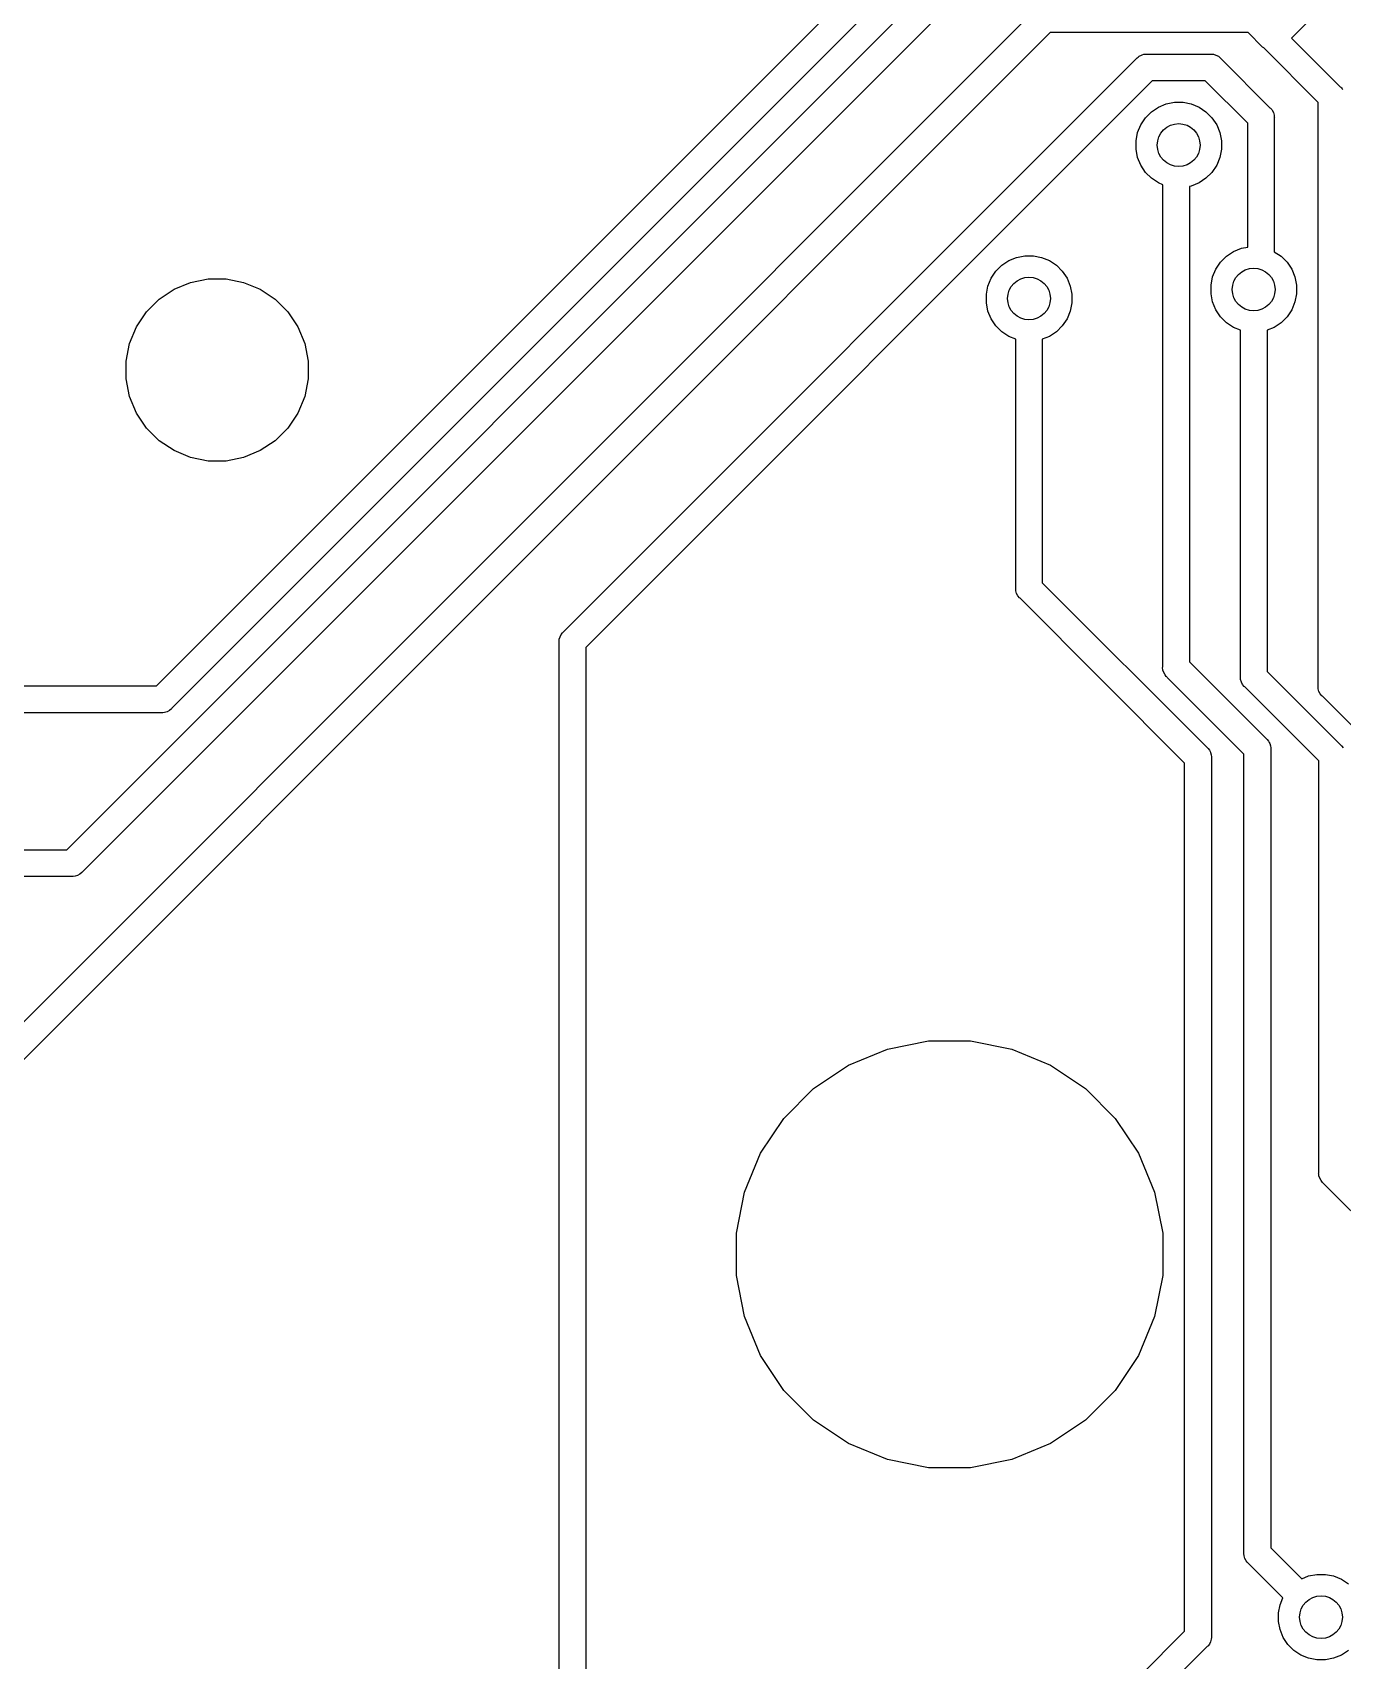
# Model space of a CAD drawing. Extents: x 1.2 to 14.9, y -4.9 to -0.3.
# Drawn here: x 11.849 to 12.331, y -1.964 to -1.365 of the extents above; entities that cross this region are included whole.
import ezdxf

# ---------------------------------------------------------------- set-up
doc = ezdxf.new("R2010")
doc.units = 0
doc.header["$MEASUREMENT"] = 0
doc.layers.add('BLACK', color=7, linetype='CONTINUOUS')

msp = doc.modelspace()

# ---------------------------------------------------------------- linework, layer by layer
at = {"layer": 'BLACK', "linetype": 'CONTINUOUS'}
for p, q in [((11.8943, -1.60587), (12.2909, -1.2093)), ((12.2991, -1.21499), (11.9, -1.6141)), ((11.8613, -1.66614), (12.3086, -1.21891)), ((12.3168, -1.2246), (11.867, -1.67437)), ((12.416, -1.26358), (12.3121, -1.36748)), ((11.0169, -2.55794), (12.2176, -1.35726)), ((12.2233, -1.36549), (11.0239, -2.5649)), ((12.2962, -1.36549), (12.2233, -1.36549)), ((12.3015, -1.37079), (12.2962, -1.36549)), ((12.3017, -1.37098), (12.3015, -1.37079)), ((12.3019, -1.37113), (12.3017, -1.37098)), ((12.3019, -1.37114), (12.3019, -1.37113)), ((12.3019, -1.37113), (12.3019, -1.37113)), ((12.3219, -1.39114), (12.3019, -1.37114)), ((12.3121, -1.36748), (12.3301, -1.38545)), ((12.0441, -1.586), (12.2551, -1.37499)), ((12.2551, -1.37499), (12.2553, -1.3748)), ((12.2553, -1.3748), (12.2557, -1.37446)), ((12.2557, -1.37446), (12.256, -1.37418)), ((12.256, -1.37418), (12.2569, -1.37373)), ((12.2569, -1.37373), (12.2571, -1.37367)), ((12.2571, -1.37367), (12.2578, -1.37345)), ((12.2578, -1.37345), (12.2585, -1.37337)), ((12.2585, -1.37337), (12.2588, -1.37335)), ((12.2585, -1.37337), (12.2585, -1.37337)), ((12.2588, -1.37335), (12.259, -1.37337)), ((12.259, -1.37337), (12.2822, -1.37337)), ((12.2822, -1.37337), (12.2824, -1.37335)), ((12.2824, -1.37335), (12.2827, -1.37337)), ((12.2827, -1.37337), (12.2827, -1.37337)), ((12.2827, -1.37337), (12.2834, -1.37345)), ((12.2834, -1.37345), (12.2843, -1.37373)), ((12.2843, -1.37373), (12.2852, -1.37418)), ((12.2852, -1.37418), (12.2859, -1.3748)), ((12.2859, -1.3748), (12.2861, -1.37499)), ((12.2861, -1.37499), (12.3042, -1.39313)), ((12.2608, -1.38322), (12.0524, -1.59168)), ((12.2804, -1.38322), (12.2608, -1.38322)), ((12.296, -1.39882), (12.2804, -1.38322)), ((12.3301, -1.38545), (12.3303, -1.3856)), ((12.3303, -1.3856), (12.3305, -1.38579)), ((12.3305, -1.38579), (12.3305, -1.38579)), ((12.3305, -1.38579), (12.3308, -1.3862)), ((12.3308, -1.3862), (12.3309, -1.38635)), ((12.2584, -1.39681), (12.2606, -1.39462)), ((12.2606, -1.39462), (12.2632, -1.39289)), ((12.2632, -1.39289), (12.266, -1.39171)), ((12.266, -1.39171), (12.2691, -1.3911)), ((12.2691, -1.3911), (12.2722, -1.3911)), ((12.2722, -1.3911), (12.2752, -1.39171)), ((12.2752, -1.39171), (12.2781, -1.39289)), ((12.2781, -1.39289), (12.2806, -1.39462)), ((12.2806, -1.39462), (12.2828, -1.39681)), ((12.3042, -1.39313), (12.3044, -1.39328)), ((12.3044, -1.39328), (12.3046, -1.39347)), ((12.3046, -1.39347), (12.3046, -1.39347)), ((12.3046, -1.39347), (12.3049, -1.39381)), ((12.3049, -1.39381), (12.305, -1.39403)), ((12.305, -1.39403), (12.3055, -1.39489)), ((12.3055, -1.39489), (12.3058, -1.39581)), ((12.3219, -1.60578), (12.3219, -1.39114)), ((12.2555, -1.40226), (12.2567, -1.39939)), ((12.2567, -1.39939), (12.2584, -1.39681)), ((12.2828, -1.39681), (12.2846, -1.39939)), ((12.2846, -1.39939), (12.2858, -1.40226)), ((12.296, -1.44438), (12.296, -1.39882)), ((12.3058, -1.39581), (12.3058, -1.39654)), ((12.3058, -1.39654), (12.3058, -1.39654)), ((12.3058, -1.39654), (12.3059, -1.39678)), ((12.3059, -1.39678), (12.3058, -1.39702)), ((12.3058, -1.39702), (12.3058, -1.44613)), ((12.2549, -1.4053), (12.2555, -1.40226)), ((12.2549, -1.4084), (12.2549, -1.4053)), ((12.2858, -1.40226), (12.2864, -1.4053)), ((12.2864, -1.4053), (12.2864, -1.4084)), ((12.2555, -1.41144), (12.2549, -1.4084)), ((12.2567, -1.41431), (12.2555, -1.41144)), ((12.2858, -1.41144), (12.2846, -1.41431)), ((12.2864, -1.4084), (12.2858, -1.41144)), ((12.2584, -1.41689), (12.2567, -1.41431)), ((12.2606, -1.41908), (12.2584, -1.41689)), ((12.2632, -1.42081), (12.2606, -1.41908)), ((12.2806, -1.41908), (12.2781, -1.42081)), ((12.2828, -1.41689), (12.2806, -1.41908)), ((12.2846, -1.41431), (12.2828, -1.41689)), ((12.2648, -1.42148), (12.2632, -1.42081)), ((12.2648, -1.59881), (12.2648, -1.42148)), ((12.2752, -1.42199), (12.2746, -1.42211)), ((12.2746, -1.42211), (12.2746, -1.59702)), ((12.2781, -1.42081), (12.2752, -1.42199)), ((12.2055, -1.45108), (12.2081, -1.44936)), ((12.2081, -1.44936), (12.2109, -1.44817)), ((12.2109, -1.44817), (12.214, -1.44757)), ((12.214, -1.44757), (12.2171, -1.44757)), ((12.2171, -1.44757), (12.2201, -1.44817)), ((12.2201, -1.44817), (12.223, -1.44936)), ((12.223, -1.44936), (12.2256, -1.45108)), ((12.286, -1.44995), (12.2882, -1.44776)), ((12.2882, -1.44776), (12.2908, -1.44603)), ((12.2908, -1.44603), (12.2937, -1.44485)), ((12.2937, -1.44485), (12.296, -1.44438)), ((12.3058, -1.44613), (12.3083, -1.44776)), ((12.3083, -1.44776), (12.3105, -1.44995)), ((12.2016, -1.45586), (12.2033, -1.45328)), ((12.2033, -1.45328), (12.2055, -1.45108)), ((12.2256, -1.45108), (12.2277, -1.45328)), ((12.2277, -1.45328), (12.2295, -1.45586)), ((12.2825, -1.45844), (12.2831, -1.45539)), ((12.2831, -1.45539), (12.2843, -1.45253)), ((12.2843, -1.45253), (12.286, -1.44995)), ((12.3105, -1.44995), (12.3122, -1.45253)), ((12.3122, -1.45253), (12.3134, -1.45539)), ((12.3134, -1.45539), (12.314, -1.45844)), ((11.8953, -1.46359), (11.9008, -1.45992)), ((11.9008, -1.45992), (11.9069, -1.45739)), ((11.9069, -1.45739), (11.9134, -1.45611)), ((11.9134, -1.45611), (11.92, -1.45611)), ((11.92, -1.45611), (11.9264, -1.45739)), ((11.9264, -1.45739), (11.9325, -1.45992)), ((11.9325, -1.45992), (11.938, -1.46359)), ((12.1998, -1.46176), (12.2004, -1.45872)), ((12.2004, -1.45872), (12.2016, -1.45586)), ((12.2295, -1.45586), (12.2307, -1.45872)), ((12.2307, -1.45872), (12.2313, -1.46176)), ((12.2825, -1.46154), (12.2825, -1.45844)), ((12.314, -1.45844), (12.314, -1.46154)), ((11.8906, -1.46825), (11.8953, -1.46359)), ((11.938, -1.46359), (11.9427, -1.46825)), ((12.1998, -1.46487), (12.1998, -1.46176)), ((12.2004, -1.46791), (12.1998, -1.46487)), ((12.2313, -1.46487), (12.2307, -1.46791)), ((12.2313, -1.46176), (12.2313, -1.46487)), ((12.2831, -1.46458), (12.2825, -1.46154)), ((12.2843, -1.46745), (12.2831, -1.46458)), ((12.286, -1.47003), (12.2843, -1.46745)), ((12.3122, -1.46745), (12.3105, -1.47003)), ((12.3134, -1.46458), (12.3122, -1.46745)), ((12.314, -1.46154), (12.3134, -1.46458)), ((11.887, -1.47374), (11.8906, -1.46825)), ((11.9427, -1.46825), (11.9463, -1.47374)), ((12.2016, -1.47077), (12.2004, -1.46791)), ((12.2033, -1.47335), (12.2016, -1.47077)), ((12.2055, -1.47555), (12.2033, -1.47335)), ((12.2277, -1.47335), (12.2256, -1.47555)), ((12.2295, -1.47077), (12.2277, -1.47335)), ((12.2307, -1.46791), (12.2295, -1.47077)), ((12.2882, -1.47222), (12.286, -1.47003)), ((12.2908, -1.47394), (12.2882, -1.47222)), ((12.3083, -1.47222), (12.3057, -1.47394)), ((12.3105, -1.47003), (12.3083, -1.47222)), ((11.8844, -1.47983), (11.887, -1.47374)), ((11.9463, -1.47374), (11.9489, -1.47983)), ((12.2081, -1.47727), (12.2055, -1.47555)), ((12.2106, -1.47832), (12.2081, -1.47727)), ((12.2106, -1.56971), (12.2106, -1.47832)), ((12.223, -1.47727), (12.2204, -1.47832)), ((12.2204, -1.47832), (12.2204, -1.56791)), ((12.2256, -1.47555), (12.223, -1.47727)), ((12.2933, -1.475), (12.2908, -1.47394)), ((12.2933, -1.60229), (12.2933, -1.475)), ((12.3057, -1.47394), (12.3032, -1.475)), ((12.3032, -1.475), (12.3032, -1.6005)), ((11.8832, -1.48631), (11.8844, -1.47983)), ((11.9489, -1.47983), (11.9502, -1.48631)), ((11.8832, -1.49291), (11.8832, -1.48631)), ((11.9502, -1.48631), (11.9502, -1.49291)), ((11.8844, -1.49938), (11.8832, -1.49291)), ((11.9502, -1.49291), (11.9489, -1.49938)), ((11.887, -1.50547), (11.8844, -1.49938)), ((11.9489, -1.49938), (11.9463, -1.50547)), ((11.8906, -1.51096), (11.887, -1.50547)), ((11.9463, -1.50547), (11.9427, -1.51096)), ((11.8953, -1.51563), (11.8906, -1.51096)), ((11.9427, -1.51096), (11.938, -1.51563)), ((11.9008, -1.51929), (11.8953, -1.51563)), ((11.9069, -1.52182), (11.9008, -1.51929)), ((11.9325, -1.51929), (11.9264, -1.52182)), ((11.938, -1.51563), (11.9325, -1.51929)), ((11.9134, -1.52311), (11.9069, -1.52182)), ((11.92, -1.52311), (11.9134, -1.52311)), ((11.9264, -1.52182), (11.92, -1.52311)), ((12.2204, -1.56791), (12.2811, -1.62855)), ((12.2106, -1.56995), (12.2106, -1.56971)), ((12.2106, -1.57019), (12.2106, -1.56995)), ((12.2107, -1.57092), (12.2106, -1.57019)), ((12.2106, -1.57019), (12.2106, -1.57019)), ((12.2109, -1.57185), (12.2107, -1.57092)), ((12.2114, -1.5727), (12.2109, -1.57185)), ((12.212, -1.57345), (12.2114, -1.5727)), ((12.2122, -1.5736), (12.212, -1.57345)), ((12.2728, -1.63424), (12.2122, -1.5736)), ((12.0429, -1.58775), (12.0433, -1.5869)), ((12.0433, -1.5869), (12.0438, -1.58634)), ((12.0438, -1.58634), (12.0439, -1.58615)), ((12.0438, -1.58634), (12.0438, -1.58634)), ((12.0439, -1.58615), (12.0441, -1.586)), ((12.0425, -1.58965), (12.0426, -1.58868)), ((12.0425, -1.58989), (12.0425, -1.58965)), ((12.0425, -2.17969), (12.0425, -1.58989)), ((12.0426, -1.58868), (12.0429, -1.58775)), ((12.0524, -1.59168), (12.0524, -2.18148)), ((12.2647, -1.59906), (12.2648, -1.59881)), ((12.2648, -1.60002), (12.2647, -1.59906)), ((12.2746, -1.59702), (12.3029, -1.62527)), ((12.2651, -1.60095), (12.2648, -1.60002)), ((12.2656, -1.6018), (12.2651, -1.60095)), ((12.266, -1.60236), (12.2656, -1.6018)), ((12.2662, -1.60255), (12.266, -1.60236)), ((12.2664, -1.60271), (12.2662, -1.60255)), ((12.2946, -1.63096), (12.2664, -1.60271)), ((12.2933, -1.60254), (12.2933, -1.60229)), ((12.2933, -1.60278), (12.2933, -1.60254)), ((12.2934, -1.6035), (12.2933, -1.60278)), ((12.2933, -1.60278), (12.2933, -1.60278)), ((12.2937, -1.60443), (12.2934, -1.6035)), ((12.2941, -1.60528), (12.2937, -1.60443)), ((12.3032, -1.6005), (12.3304, -1.62774)), ((11.6257, -1.60587), (11.8943, -1.60587)), ((12.2947, -1.60603), (12.2941, -1.60528)), ((12.2949, -1.60619), (12.2947, -1.60603)), ((12.3222, -1.63342), (12.2949, -1.60619)), ((12.3219, -1.60602), (12.3219, -1.60578)), ((12.3219, -1.60626), (12.3219, -1.60602)), ((12.322, -1.60698), (12.3219, -1.60626)), ((12.3219, -1.60626), (12.3219, -1.60626)), ((12.3222, -1.60791), (12.322, -1.60698)), ((12.3227, -1.60877), (12.3222, -1.60791)), ((12.3233, -1.60952), (12.3227, -1.60877)), ((12.3235, -1.60967), (12.3233, -1.60952)), ((12.3444, -1.63056), (12.3235, -1.60967)), ((11.8961, -1.61571), (11.6275, -1.61571)), ((11.8963, -1.61573), (11.8961, -1.61571)), ((11.8966, -1.61571), (11.8963, -1.61573)), ((11.8973, -1.61564), (11.8966, -1.61571)), ((11.8966, -1.61571), (11.8966, -1.61571)), ((11.8982, -1.61536), (11.8973, -1.61564)), ((11.8991, -1.6149), (11.8982, -1.61536)), ((11.8998, -1.61428), (11.8991, -1.6149)), ((11.9, -1.6141), (11.8998, -1.61428)), ((12.2811, -1.62855), (12.2813, -1.6287)), ((12.2813, -1.6287), (12.2814, -1.62889)), ((12.2814, -1.62889), (12.2819, -1.62945)), ((12.3029, -1.62527), (12.303, -1.62542)), ((12.303, -1.62542), (12.3032, -1.62561)), ((12.3032, -1.62561), (12.3037, -1.62617)), ((12.3037, -1.62617), (12.3039, -1.62666)), ((12.3039, -1.62666), (12.3041, -1.62702)), ((12.3041, -1.62702), (12.3044, -1.62795)), ((12.3044, -1.62795), (12.3045, -1.62868)), ((12.3045, -1.62868), (12.3045, -1.62868)), ((12.3045, -1.62868), (12.3045, -1.62892)), ((12.3045, -1.62892), (12.3045, -1.62916)), ((12.3045, -1.62916), (12.3045, -1.92298)), ((12.3304, -1.62774), (12.3306, -1.62789)), ((12.3306, -1.62789), (12.3307, -1.62808)), ((12.3307, -1.62808), (12.3312, -1.62864)), ((12.2728, -1.95365), (12.2728, -1.63424)), ((12.2819, -1.62945), (12.2823, -1.63027)), ((12.2823, -1.63027), (12.2823, -1.63031)), ((12.2823, -1.63031), (12.2826, -1.63124)), ((12.2826, -1.63124), (12.2827, -1.63196)), ((12.2827, -1.63196), (12.2827, -1.63196)), ((12.2827, -1.63196), (12.2827, -1.6322)), ((12.2827, -1.6322), (12.2827, -1.63244)), ((12.2827, -1.63244), (12.2827, -1.95544)), ((12.2946, -1.92477), (12.2946, -1.63096)), ((12.3222, -1.78487), (12.3222, -1.63342)), ((11.5023, -1.66614), (11.8613, -1.66614)), ((11.8631, -1.67598), (11.5023, -1.67598)), ((11.8634, -1.67601), (11.8631, -1.67598)), ((11.8636, -1.67598), (11.8634, -1.67601)), ((11.8644, -1.67591), (11.8636, -1.67598)), ((11.8636, -1.67598), (11.8636, -1.67598)), ((11.8653, -1.67563), (11.8644, -1.67591)), ((11.8661, -1.67517), (11.8653, -1.67563)), ((11.8669, -1.67456), (11.8661, -1.67517)), ((11.867, -1.67437), (11.8669, -1.67456)), ((12.1634, -1.73952), (12.1785, -1.7365)), ((12.1785, -1.7365), (12.194, -1.7365)), ((12.194, -1.7365), (12.2092, -1.73952)), ((12.1491, -1.74543), (12.1634, -1.73952)), ((12.2092, -1.73952), (12.2234, -1.74543)), ((12.1362, -1.75403), (12.1491, -1.74543)), ((12.2234, -1.74543), (12.2363, -1.75403)), ((12.1253, -1.76496), (12.1362, -1.75403)), ((12.2363, -1.75403), (12.2472, -1.76496)), ((12.1167, -1.77782), (12.1253, -1.76496)), ((12.2472, -1.76496), (12.2558, -1.77782)), ((12.1108, -1.7921), (12.1167, -1.77782)), ((12.2558, -1.77782), (12.2617, -1.7921)), ((12.3221, -1.78511), (12.3222, -1.78487)), ((12.3222, -1.78536), (12.3221, -1.78511)), ((12.3222, -1.78608), (12.3222, -1.78536)), ((12.3222, -1.78536), (12.3222, -1.78536)), ((12.3225, -1.78701), (12.3222, -1.78608)), ((12.323, -1.78786), (12.3225, -1.78701)), ((12.3236, -1.78861), (12.323, -1.78786)), ((12.3238, -1.78876), (12.3236, -1.78861)), ((12.3857, -1.85066), (12.3238, -1.78876)), ((12.1078, -1.80727), (12.1108, -1.7921)), ((12.2617, -1.7921), (12.2648, -1.80727)), ((12.1078, -1.82273), (12.1078, -1.80727)), ((12.2648, -1.80727), (12.2648, -1.82273)), ((12.1108, -1.8379), (12.1078, -1.82273)), ((12.2648, -1.82273), (12.2617, -1.8379)), ((12.1167, -1.85218), (12.1108, -1.8379)), ((12.2617, -1.8379), (12.2558, -1.85218)), ((12.1253, -1.86504), (12.1167, -1.85218)), ((12.2558, -1.85218), (12.2472, -1.86504)), ((12.1362, -1.87597), (12.1253, -1.86504)), ((12.2472, -1.86504), (12.2363, -1.87597)), ((12.1491, -1.88457), (12.1362, -1.87597)), ((12.2363, -1.87597), (12.2234, -1.88457)), ((12.1634, -1.89048), (12.1491, -1.88457)), ((12.2234, -1.88457), (12.2092, -1.89048)), ((12.1785, -1.8935), (12.1634, -1.89048)), ((12.2092, -1.89048), (12.194, -1.8935)), ((12.194, -1.8935), (12.1785, -1.8935)), ((12.2946, -1.92502), (12.2946, -1.92477)), ((12.2947, -1.92598), (12.2946, -1.92502)), ((12.295, -1.92691), (12.2947, -1.92598)), ((12.2954, -1.92776), (12.295, -1.92691)), ((12.2958, -1.92822), (12.2954, -1.92776)), ((12.2961, -1.92851), (12.2958, -1.92822)), ((12.2962, -1.92867), (12.2961, -1.92851)), ((12.3045, -1.92298), (12.3159, -1.9344)), ((12.3089, -1.94136), (12.2962, -1.92867)), ((12.3159, -1.9344), (12.3184, -1.93335)), ((12.3184, -1.93335), (12.3215, -1.93274)), ((12.3215, -1.93274), (12.3246, -1.93274)), ((12.3246, -1.93274), (12.3276, -1.93335)), ((12.3276, -1.93335), (12.3305, -1.93454)), ((12.3305, -1.93454), (12.3331, -1.93626)), ((12.3073, -1.94694), (12.3079, -1.9439)), ((12.3079, -1.9439), (12.3089, -1.94136)), ((12.3073, -1.95004), (12.3073, -1.94694)), ((12.3079, -1.95309), (12.3073, -1.95004)), ((12.2563, -1.97017), (12.2728, -1.95365)), ((12.2819, -1.95843), (12.2814, -1.95899)), ((12.2823, -1.95758), (12.2819, -1.95843)), ((12.2819, -1.95843), (12.2819, -1.95843)), ((12.2826, -1.95665), (12.2823, -1.95758)), ((12.2827, -1.95593), (12.2826, -1.95665)), ((12.2827, -1.95544), (12.2827, -1.95569)), ((12.2827, -1.95569), (12.2827, -1.95593)), ((12.2827, -1.95593), (12.2827, -1.95593)), ((12.3091, -1.95595), (12.3079, -1.95309)), ((12.3108, -1.95853), (12.3091, -1.95595)), ((12.313, -1.96072), (12.3108, -1.95853)), ((12.2811, -1.95934), (12.2633, -1.97713)), ((12.2813, -1.95918), (12.2811, -1.95934)), ((12.2814, -1.95899), (12.2813, -1.95918)), ((12.2814, -1.95899), (12.2814, -1.95899)), ((12.3156, -1.96245), (12.313, -1.96072)), ((12.3184, -1.96363), (12.3156, -1.96245)), ((12.3215, -1.96424), (12.3184, -1.96363)), ((12.3246, -1.96424), (12.3215, -1.96424)), ((12.3276, -1.96363), (12.3246, -1.96424)), ((12.3305, -1.96245), (12.3276, -1.96363)), ((12.3331, -1.96072), (12.3305, -1.96245))]:
    msp.add_line(p, q, dxfattribs=at)
at = {"layer": 'BLACK'}
for centre in [(12.2706, -1.40685), (12.2155, -1.46331), (12.2982, -1.45999), (12.323, -1.94849)]:
    msp.add_circle(centre, 0.007874, dxfattribs=at)

doc.saveas('drawing.dxf')
